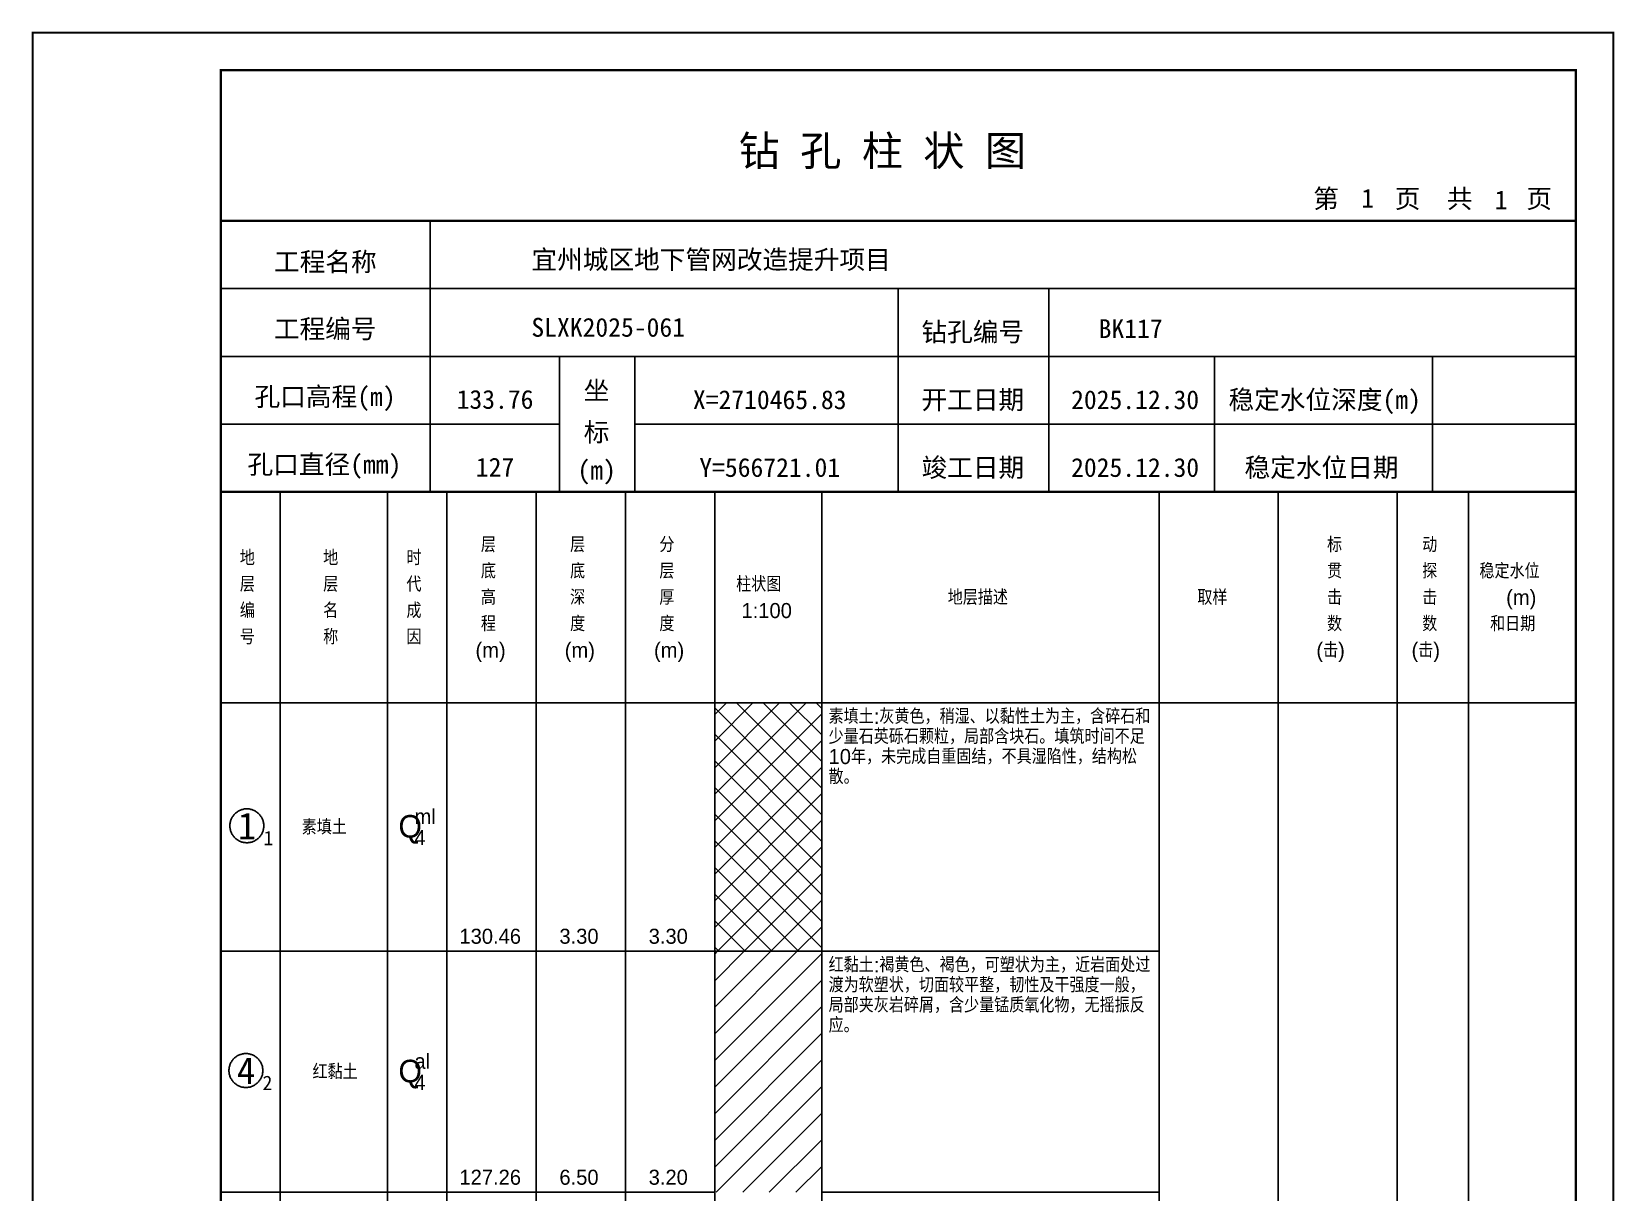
# Model space of a CAD drawing. Header units: millimetres. Extents: x 12489 to 89920, y 4630 to 4927.
# Drawn here: x 37569.3 to 37779.6, y 4772.7 to 4926.8 of the extents above; entities that cross this region are included whole.
import ezdxf
from ezdxf.enums import TextEntityAlignment as Align

# ---------------------------------------------------------------- set-up
doc = ezdxf.new("R2010")
doc.units = ezdxf.units.MM
doc.layers.add('ZZT_TC', color=7, linetype='Continuous')
doc.styles.add('成果图图块', font='', dxfattribs={"height": 2.5})
doc.styles.add('成果图模板', font='')
doc.styles.add('成果图模板标题', font='simhei.ttf')
doc.styles.add('成果图表体', font='Comfont.shx', dxfattribs={"height": 2, "bigfont": 'Hztxt12a.shx'})
doc.styles.get('成果图图块').set_extended_font_data('FangSong_GB2312')
doc.styles.get('成果图模板').set_extended_font_data('FangSong_GB2312')

# ---------------------------------------------------------------- blocks, each defined once
blk = doc.blocks.new('DCBH-1-1-1192', base_point=(0.3, -0.11))
at = {"layer": 'ZZT_TC', "color": 7}
blk.add_polyline3d([(-0.19, 2.31, 0), (-0.3, 2.31, 0), (-0.41, 2.3, 0), (-0.52, 2.29, 0), (-0.63, 2.27, 0), (-0.73, 2.24, 0), (-0.84, 2.21, 0), (-0.95, 2.18, 0), (-1.05, 2.14, 0), (-1.15, 2.09, 0), (-1.25, 2.04, 0), (-1.35, 1.99, 0), (-1.44, 1.93, 0), (-1.53, 1.87, 0), (-1.62, 1.8, 0), (-1.7, 1.73, 0), (-1.78, 1.65, 0), (-1.86, 1.57, 0), (-1.93, 1.49, 0), (-2, 1.4, 0), (-2.06, 1.31, 0), (-2.12, 1.22, 0), (-2.17, 1.12, 0), (-2.22, 1.02, 0), (-2.27, 0.92, 0), (-2.31, 0.82, 0), (-2.34, 0.71, 0), (-2.37, 0.61, 0), (-2.4, 0.5, 0), (-2.41, 0.39, 0), (-2.43, 0.28, 0), (-2.44, 0.17, 0), (-2.44, 0.06, 0), (-2.44, -0.05, 0), (-2.43, -0.16, 0), (-2.41, -0.27, 0), (-2.4, -0.38, 0), (-2.37, -0.49, 0), (-2.34, -0.6, 0), (-2.31, -0.7, 0), (-2.27, -0.8, 0), (-2.22, -0.9, 0), (-2.17, -1, 0), (-2.12, -1.1, 0), (-2.06, -1.19, 0), (-2, -1.28, 0), (-1.93, -1.37, 0), (-1.86, -1.45, 0), (-1.78, -1.53, 0), (-1.7, -1.61, 0), (-1.62, -1.68, 0), (-1.53, -1.75, 0), (-1.44, -1.81, 0), (-1.35, -1.87, 0), (-1.25, -1.93, 0), (-1.15, -1.98, 0), (-1.05, -2.02, 0), (-0.95, -2.06, 0), (-0.84, -2.1, 0), (-0.73, -2.13, 0), (-0.63, -2.15, 0), (-0.52, -2.17, 0), (-0.41, -2.18, 0), (-0.3, -2.19, 0), (-0.19, -2.19, 0), (-0.08, -2.19, 0), (0.03, -2.18, 0), (0.14, -2.17, 0), (0.25, -2.15, 0), (0.36, -2.13, 0), (0.47, -2.1, 0), (0.57, -2.06, 0), (0.67, -2.02, 0), (0.77, -1.98, 0), (0.87, -1.93, 0), (0.97, -1.87, 0), (1.06, -1.81, 0), (1.15, -1.75, 0), (1.24, -1.68, 0), (1.32, -1.61, 0), (1.4, -1.53, 0), (1.48, -1.45, 0), (1.55, -1.37, 0), (1.62, -1.28, 0), (1.68, -1.19, 0), (1.74, -1.1, 0), (1.8, -1, 0), (1.85, -0.9, 0), (1.89, -0.8, 0), (1.93, -0.7, 0), (1.97, -0.6, 0), (2, -0.49, 0), (2.02, -0.38, 0), (2.04, -0.27, 0), (2.05, -0.16, 0), (2.06, -0.05, 0), (2.06, 0.06, 0), (2.06, 0.17, 0), (2.05, 0.28, 0), (2.04, 0.39, 0), (2.02, 0.5, 0), (2, 0.61, 0), (1.97, 0.71, 0), (1.93, 0.82, 0), (1.89, 0.92, 0), (1.85, 1.02, 0), (1.8, 1.12, 0), (1.74, 1.22, 0), (1.68, 1.31, 0), (1.62, 1.4, 0), (1.55, 1.49, 0), (1.48, 1.57, 0), (1.4, 1.65, 0), (1.32, 1.73, 0), (1.24, 1.8, 0), (1.15, 1.87, 0), (1.06, 1.93, 0), (0.97, 1.99, 0), (0.87, 2.04, 0), (0.77, 2.09, 0), (0.67, 2.14, 0), (0.57, 2.18, 0), (0.47, 2.21, 0), (0.36, 2.24, 0), (0.25, 2.27, 0), (0.14, 2.29, 0), (0.03, 2.3, 0), (-0.08, 2.31, 0), (-0.19, 2.31, 0)], dxfattribs=at)
at = {"style": '成果图图块'}
blk.add_text('1', height=3.57, dxfattribs=at).set_placement((-0.16, -1.74), align=Align.CENTER)
blk.add_text('1', height=1.91, dxfattribs=at).set_placement((2.03, -2.53))
blk = doc.blocks.new('DCBH-1-1-1193', base_point=(0.43, -0.11))
at = {"layer": 'ZZT_TC', "color": 7}
blk.add_polyline3d([(-0.19, 2.31, 0), (-0.3, 2.31, 0), (-0.41, 2.3, 0), (-0.52, 2.29, 0), (-0.63, 2.27, 0), (-0.73, 2.24, 0), (-0.84, 2.21, 0), (-0.95, 2.18, 0), (-1.05, 2.14, 0), (-1.15, 2.09, 0), (-1.25, 2.04, 0), (-1.35, 1.99, 0), (-1.44, 1.93, 0), (-1.53, 1.87, 0), (-1.62, 1.8, 0), (-1.7, 1.73, 0), (-1.78, 1.65, 0), (-1.86, 1.57, 0), (-1.93, 1.49, 0), (-2, 1.4, 0), (-2.06, 1.31, 0), (-2.12, 1.22, 0), (-2.17, 1.12, 0), (-2.22, 1.02, 0), (-2.27, 0.92, 0), (-2.31, 0.82, 0), (-2.34, 0.71, 0), (-2.37, 0.61, 0), (-2.4, 0.5, 0), (-2.41, 0.39, 0), (-2.43, 0.28, 0), (-2.44, 0.17, 0), (-2.44, 0.06, 0), (-2.44, -0.05, 0), (-2.43, -0.16, 0), (-2.41, -0.27, 0), (-2.4, -0.38, 0), (-2.37, -0.49, 0), (-2.34, -0.6, 0), (-2.31, -0.7, 0), (-2.27, -0.8, 0), (-2.22, -0.9, 0), (-2.17, -1, 0), (-2.12, -1.1, 0), (-2.06, -1.19, 0), (-2, -1.28, 0), (-1.93, -1.37, 0), (-1.86, -1.45, 0), (-1.78, -1.53, 0), (-1.7, -1.61, 0), (-1.62, -1.68, 0), (-1.53, -1.75, 0), (-1.44, -1.81, 0), (-1.35, -1.87, 0), (-1.25, -1.93, 0), (-1.15, -1.98, 0), (-1.05, -2.02, 0), (-0.95, -2.06, 0), (-0.84, -2.1, 0), (-0.73, -2.13, 0), (-0.63, -2.15, 0), (-0.52, -2.17, 0), (-0.41, -2.18, 0), (-0.3, -2.19, 0), (-0.19, -2.19, 0), (-0.08, -2.19, 0), (0.03, -2.18, 0), (0.14, -2.17, 0), (0.25, -2.15, 0), (0.36, -2.13, 0), (0.47, -2.1, 0), (0.57, -2.06, 0), (0.67, -2.02, 0), (0.77, -1.98, 0), (0.87, -1.93, 0), (0.97, -1.87, 0), (1.06, -1.81, 0), (1.15, -1.75, 0), (1.24, -1.68, 0), (1.32, -1.61, 0), (1.4, -1.53, 0), (1.48, -1.45, 0), (1.55, -1.37, 0), (1.62, -1.28, 0), (1.68, -1.19, 0), (1.74, -1.1, 0), (1.8, -1, 0), (1.85, -0.9, 0), (1.89, -0.8, 0), (1.93, -0.7, 0), (1.97, -0.6, 0), (2, -0.49, 0), (2.02, -0.38, 0), (2.04, -0.27, 0), (2.05, -0.16, 0), (2.06, -0.05, 0), (2.06, 0.06, 0), (2.06, 0.17, 0), (2.05, 0.28, 0), (2.04, 0.39, 0), (2.02, 0.5, 0), (2, 0.61, 0), (1.97, 0.71, 0), (1.93, 0.82, 0), (1.89, 0.92, 0), (1.85, 1.02, 0), (1.8, 1.12, 0), (1.74, 1.22, 0), (1.68, 1.31, 0), (1.62, 1.4, 0), (1.55, 1.49, 0), (1.48, 1.57, 0), (1.4, 1.65, 0), (1.32, 1.73, 0), (1.24, 1.8, 0), (1.15, 1.87, 0), (1.06, 1.93, 0), (0.97, 1.99, 0), (0.87, 2.04, 0), (0.77, 2.09, 0), (0.67, 2.14, 0), (0.57, 2.18, 0), (0.47, 2.21, 0), (0.36, 2.24, 0), (0.25, 2.27, 0), (0.14, 2.29, 0), (0.03, 2.3, 0), (-0.08, 2.31, 0), (-0.19, 2.31, 0)], dxfattribs=at)
at = {"style": '成果图图块'}
blk.add_text('4', height=3.57, dxfattribs=at).set_placement((-0.16, -1.74), align=Align.CENTER)
blk.add_text('2', height=1.91, dxfattribs=at).set_placement((2.03, -2.53))
blk = doc.blocks.new('钻孔柱状图路桥昇龙制图梁世成校核莫家里.dwg115', base_point=(25, 236))
for p, q in [((52.82, 236), (52.82, 272)), ((25, 263), (205, 263)), ((115, 236), (115, 263)), ((135, 236), (135, 263)), ((25, 254), (205, 254)), ((70, 236), (70, 254)), ((80, 236), (80, 254)), ((157, 236), (157, 254)), ((185.95, 236), (185.95, 254)), ((25, 245), (70, 245)), ((80, 245), (205, 245))]:
    blk.add_line(p, q)
for points, const_width in [([(0, 0), (210, 0), (210, 297), (0, 297)], 0.25), ([(25, 5), (205, 5), (205, 292), (25, 292)], 0.3)]:
    blk.add_lwpolyline(points, close=True, dxfattribs=dict(const_width=const_width))
at = {"const_width": 0.3}
for points in [[(25, 272), (205, 272)], [(25, 236), (205, 236)]]:
    blk.add_lwpolyline(points, dxfattribs=at)
for s, height, style, p in [('钻 孔 柱 状 图', 4, '成果图模板标题', (93.8, 279.31)), ('第', 2.5, '成果图模板', (170.12, 273.7)), ('页', 2.5, '成果图模板', (180.96, 273.7)), ('共', 2.5, '成果图模板', (187.88, 273.7)), ('页', 2.5, '成果图模板', (198.44, 273.7)), ('工程名称', 2.5, '成果图模板', (32.07, 265.32)), ('宜州城区地下管网改造提升项目', 2.5, '成果图模板', (66.26, 265.61)), ('工程编号', 2.5, '成果图模板', (32.05, 256.41)), ('SLXK2025-061', 2.5, '成果图模板', (66.26, 256.61)), ('钻孔编号', 2.5, '成果图模板', (118.08, 256)), ('BK117', 2.5, '成果图模板', (141.61, 256.43)), ('孔口高程(m)', 2.5, '成果图模板', (29.48, 247.41)), ('坐', 2.5, '成果图模板', (73.21, 248.24)), ('开工日期', 2.5, '成果图模板', (118.08, 247)), ('稳定水位深度(m)', 2.5, '成果图模板', (158.86, 247)), ('标', 2.5, '成果图模板', (73.21, 242.7)), ('孔口直径(mm)', 2.5, '成果图模板', (28.54, 238.41)), ('(m) ', 2.5, '成果图模板', (72.38, 237.65)), ('竣工日期', 2.5, '成果图模板', (118.08, 238)), ('稳定水位日期', 2.5, '成果图模板', (160.99, 238))]:
    blk.add_text(s, height=height, dxfattribs=dict(style=style)).set_placement(p)
at = {"style": '成果图模板'}
for s, p in [('1', (177.35, 273.74)), ('1', (195.08, 273.53)), ('133.76', (61.43, 247.04)), ('X=2710465.83', (97.92, 247)), ('2025.12.30', (146.46, 247)), ('127', (61.43, 238.04)), ('Y=566721.01', (97.92, 238)), ('2025.12.30', (146.46, 238))]:
    blk.add_text(s, height=2.5, dxfattribs=at).set_placement(p, align=Align.CENTER)

msp = doc.modelspace()

# ---------------------------------------------------------------- hatches: boundary and pattern name
at = {"linetype": 'Continuous'}
h = msp.add_hatch(dxfattribs=at)
h.set_pattern_fill('GKSTT', scale=0.5, style=0, pattern_type=2)
h.set_pattern_definition([(45, (0, 0), (-1.76776695, 1.76776695), []), (135, (0, 0), (-1.76776695, -1.76776695), [])])
h.paths.add_polyline_path([(37660.06, 4804.71), (37674.29, 4804.71), (37674.29, 4837.71), (37660.06, 4837.71)])
h = msp.add_hatch(dxfattribs=at)
h.set_pattern_fill('GKNXT', scale=0.5, style=0, pattern_type=2)
h.set_pattern_definition([(45, (0, 0), (-1.76776695, 1.76776695), [])])
h.paths.add_polyline_path([(37660.06, 4772.71), (37674.29, 4772.71), (37674.29, 4804.71), (37660.06, 4804.71)])

# ---------------------------------------------------------------- linework, layer by layer
at = {"color": 0}
for p, q in [((37594.45, 4837.71), (37602.35, 4837.71)), ((37594.45, 4804.71), (37594.45, 4837.71)), ((37602.35, 4804.71), (37602.35, 4837.71)), ((37594.45, 4804.71), (37602.35, 4804.71)), ((37594.45, 4804.71), (37602.35, 4804.71)), ((37594.45, 4772.71), (37594.45, 4804.71)), ((37602.35, 4772.71), (37602.35, 4804.71)), ((37594.45, 4772.71), (37602.35, 4772.71))]:
    msp.add_line(p, q, dxfattribs=at)
for points in [[(37594.45, 4865.71), (37602.35, 4865.71)], [(37594.45, 4837.71), (37594.45, 4865.71)], [(37602.35, 4837.71), (37602.35, 4865.71)], [(37602.35, 4865.71), (37616.58, 4865.71)], [(37602.35, 4837.71), (37602.35, 4865.71)], [(37616.58, 4837.71), (37616.58, 4865.71)], [(37616.58, 4865.71), (37624.49, 4865.71)], [(37616.58, 4837.71), (37616.58, 4865.71)], [(37624.49, 4837.71), (37624.49, 4865.71)], [(37624.49, 4865.71), (37636.35, 4865.71)], [(37624.49, 4837.71), (37624.49, 4865.71)], [(37636.35, 4837.71), (37636.35, 4865.71)], [(37636.35, 4865.71), (37648.2, 4865.71)], [(37636.35, 4837.71), (37636.35, 4865.71)], [(37648.2, 4837.71), (37648.2, 4865.71)], [(37648.2, 4865.71), (37660.06, 4865.71)], [(37648.2, 4837.71), (37648.2, 4865.71)], [(37660.06, 4837.71), (37660.06, 4865.71)], [(37660.06, 4865.71), (37674.29, 4865.71)], [(37660.06, 4837.71), (37660.06, 4865.71)], [(37674.29, 4837.71), (37674.29, 4865.71)], [(37674.29, 4865.71), (37719.11, 4865.71)], [(37674.29, 4837.71), (37674.29, 4865.71)], [(37719.11, 4837.71), (37719.11, 4865.71)], [(37719.11, 4865.71), (37734.92, 4865.71)], [(37719.11, 4837.71), (37719.11, 4865.71)], [(37734.92, 4837.71), (37734.92, 4865.71)], [(37734.92, 4865.71), (37750.73, 4865.71)], [(37734.92, 4837.71), (37734.92, 4865.71)], [(37750.73, 4837.71), (37750.73, 4865.71)], [(37750.73, 4865.71), (37760.22, 4865.71)], [(37750.73, 4837.71), (37750.73, 4865.71)], [(37760.22, 4837.71), (37760.22, 4865.71)], [(37760.22, 4865.71), (37774.45, 4865.71)], [(37760.22, 4837.71), (37760.22, 4865.71)], [(37774.45, 4837.71), (37774.45, 4865.71)], [(37594.45, 4837.71), (37602.35, 4837.71)], [(37594.45, 4643.71), (37594.45, 4837.71)], [(37594.45, 4837.71), (37602.35, 4837.71)], [(37602.35, 4643.71), (37602.35, 4837.71)], [(37602.35, 4837.71), (37616.58, 4837.71)], [(37602.35, 4643.71), (37602.35, 4837.71)], [(37602.35, 4837.71), (37616.58, 4837.71)], [(37602.35, 4837.71), (37616.58, 4837.71)], [(37602.35, 4804.71), (37602.35, 4837.71)], [(37616.58, 4643.71), (37616.58, 4837.71)], [(37616.58, 4804.71), (37616.58, 4837.71)], [(37616.58, 4837.71), (37624.49, 4837.71)], [(37616.58, 4643.71), (37616.58, 4837.71)], [(37616.58, 4837.71), (37624.49, 4837.71)], [(37616.58, 4837.71), (37624.49, 4837.71)], [(37616.58, 4804.71), (37616.58, 4837.71)], [(37624.49, 4643.71), (37624.49, 4837.71)], [(37624.49, 4804.71), (37624.49, 4837.71)], [(37624.49, 4837.71), (37636.35, 4837.71)], [(37624.49, 4643.71), (37624.49, 4837.71)], [(37624.49, 4837.71), (37636.35, 4837.71)], [(37624.49, 4837.71), (37636.35, 4837.71)], [(37624.49, 4804.71), (37624.49, 4837.71)], [(37636.35, 4643.71), (37636.35, 4837.71)], [(37636.35, 4804.71), (37636.35, 4837.71)], [(37636.35, 4837.71), (37648.2, 4837.71)], [(37636.35, 4643.71), (37636.35, 4837.71)], [(37636.35, 4837.71), (37648.2, 4837.71)], [(37636.35, 4837.71), (37648.2, 4837.71)], [(37636.35, 4804.71), (37636.35, 4837.71)], [(37648.2, 4643.71), (37648.2, 4837.71)], [(37648.2, 4804.71), (37648.2, 4837.71)], [(37648.2, 4837.71), (37660.06, 4837.71)], [(37648.2, 4643.71), (37648.2, 4837.71)], [(37648.2, 4837.71), (37660.06, 4837.71)], [(37648.2, 4837.71), (37660.06, 4837.71)], [(37648.2, 4804.71), (37648.2, 4837.71)], [(37660.06, 4643.71), (37660.06, 4837.71)], [(37660.06, 4804.71), (37660.06, 4837.71)], [(37660.06, 4837.71), (37674.29, 4837.71)], [(37660.06, 4643.71), (37660.06, 4837.71)], [(37660.06, 4837.71), (37674.29, 4837.71)], [(37674.29, 4643.71), (37674.29, 4837.71)], [(37674.29, 4837.71), (37719.11, 4837.71)], [(37674.29, 4643.71), (37674.29, 4837.71)], [(37674.29, 4837.71), (37719.11, 4837.71)], [(37674.29, 4837.71), (37719.11, 4837.71)], [(37674.29, 4804.71), (37674.29, 4837.71)], [(37719.11, 4643.71), (37719.11, 4837.71)], [(37719.11, 4804.71), (37719.11, 4837.71)], [(37719.11, 4837.71), (37734.92, 4837.71)], [(37719.11, 4643.71), (37719.11, 4837.71)], [(37719.11, 4837.71), (37734.92, 4837.71)], [(37734.92, 4643.71), (37734.92, 4837.71)], [(37734.92, 4837.71), (37750.73, 4837.71)], [(37734.92, 4643.71), (37734.92, 4837.71)], [(37734.92, 4837.71), (37750.73, 4837.71)], [(37750.73, 4643.71), (37750.73, 4837.71)], [(37750.73, 4837.71), (37760.22, 4837.71)], [(37750.73, 4643.71), (37750.73, 4837.71)], [(37750.73, 4837.71), (37760.22, 4837.71)], [(37760.22, 4643.71), (37760.22, 4837.71)], [(37760.22, 4837.71), (37774.45, 4837.71)], [(37760.22, 4643.71), (37760.22, 4837.71)], [(37760.22, 4837.71), (37774.45, 4837.71)], [(37774.45, 4643.71), (37774.45, 4837.71)], [(37602.35, 4804.71), (37616.58, 4804.71)], [(37602.35, 4804.71), (37616.58, 4804.71)], [(37602.35, 4772.71), (37602.35, 4804.71)], [(37616.58, 4772.71), (37616.58, 4804.71)], [(37616.58, 4804.71), (37624.49, 4804.71)], [(37616.58, 4804.71), (37624.49, 4804.71)], [(37616.58, 4772.71), (37616.58, 4804.71)], [(37624.49, 4772.71), (37624.49, 4804.71)], [(37624.49, 4804.71), (37636.35, 4804.71)], [(37624.49, 4804.71), (37636.35, 4804.71)], [(37624.49, 4772.71), (37624.49, 4804.71)], [(37636.35, 4772.71), (37636.35, 4804.71)], [(37636.35, 4804.71), (37648.2, 4804.71)], [(37636.35, 4804.71), (37648.2, 4804.71)], [(37636.35, 4772.71), (37636.35, 4804.71)], [(37648.2, 4772.71), (37648.2, 4804.71)], [(37648.2, 4804.71), (37660.06, 4804.71)], [(37648.2, 4804.71), (37660.06, 4804.71)], [(37648.2, 4772.71), (37648.2, 4804.71)], [(37660.06, 4772.71), (37660.06, 4804.71)], [(37674.29, 4804.71), (37719.11, 4804.71)], [(37674.29, 4804.71), (37719.11, 4804.71)], [(37674.29, 4772.71), (37674.29, 4804.71)], [(37719.11, 4772.71), (37719.11, 4804.71)], [(37602.35, 4772.71), (37616.58, 4772.71)], [(37616.58, 4772.71), (37624.49, 4772.71)], [(37624.49, 4772.71), (37636.35, 4772.71)], [(37636.35, 4772.71), (37648.2, 4772.71)], [(37648.2, 4772.71), (37660.06, 4772.71)], [(37674.29, 4772.71), (37719.11, 4772.71)]]:
    msp.add_lwpolyline(points, dxfattribs=at)
at = {"color": 7, "flags": 128}
msp.add_lwpolyline([(37660.06, 4804.71), (37674.29, 4804.71)], dxfattribs=at)

# ---------------------------------------------------------------- block references
for name, p in [('钻孔柱状图路桥昇龙制图梁世成校核莫家里.dwg115', (37594.45, 4865.71)), ('DCBH-1-1-1192', (37598.4, 4821.21)), ('DCBH-1-1-1193', (37598.4, 4788.71))]:
    msp.add_blockref(name, p)

# ---------------------------------------------------------------- texts
at = {"color": 0, "style": '成果图表体'}
for s, height, p in [('层', 2, (37629, 4857.71)), ('层', 2, (37640.85, 4857.71)), ('分', 2, (37652.71, 4857.71)), ('标', 2, (37741.41, 4857.71)), ('动', 2, (37754.05, 4857.71)), ('地', 2, (37596.98, 4855.96)), ('地', 2, (37608.05, 4855.96)), ('时', 2, (37619.11, 4855.96)), ('底', 2, (37629, 4854.21)), ('底', 2, (37640.85, 4854.21)), ('层', 2, (37652.71, 4854.21)), ('贯', 2, (37741.41, 4854.21)), ('探', 2, (37754.05, 4854.21)), ('稳定水位', 2, (37761.65, 4854.21)), ('层', 2, (37596.98, 4852.46)), ('层', 2, (37608.05, 4852.46)), ('代', 2, (37619.11, 4852.46)), ('高', 2, (37629, 4850.71)), ('深', 2, (37640.85, 4850.71)), ('厚', 2, (37652.71, 4850.71)), ('柱状图', 2, (37662.91, 4852.46)), ('地层描述', 2, (37691.02, 4850.71)), ('取样', 2, (37724.18, 4850.71)), ('击', 2, (37741.41, 4850.71)), ('击', 2, (37754.05, 4850.71)), ('(m)', 2, (37765.2, 4850.71)), ('编', 2, (37596.98, 4848.96)), ('名', 2, (37608.05, 4848.96)), ('成', 2, (37619.11, 4848.96)), ('1:100', 2, (37663.62, 4848.96)), ('程', 2, (37629, 4847.21)), ('度', 2, (37640.85, 4847.21)), ('度', 2, (37652.71, 4847.21)), ('数', 2, (37741.41, 4847.21)), ('数', 2, (37754.05, 4847.21)), ('和日期', 2, (37763.07, 4847.21)), ('号', 2, (37596.98, 4845.46)), ('称', 2, (37608.05, 4845.46)), ('因', 2, (37619.11, 4845.46)), ('(m)', 2, (37628.28, 4843.71)), ('(m)', 2, (37640.14, 4843.71)), ('(m)', 2, (37652, 4843.71)), ('(击)', 2, (37739.99, 4843.71)), ('(击)', 2, (37752.63, 4843.71)), ('ml', 2, (37620.18, 4821.61)), ('素填土', 2, (37605.2, 4820.21)), ('Q', 3, (37618.05, 4819.81)), ('4', 2, (37620.18, 4818.81)), ('130.46', 2, (37626.15, 4805.71)), ('3.30', 2, (37639.43, 4805.71)), ('3.30', 2, (37651.29, 4805.71)), ('红黏土', 2, (37606.63, 4787.71)), ('Q', 3, (37618.05, 4787.31)), ('al', 2, (37620.18, 4789.11)), ('4', 2, (37620.18, 4786.31)), ('127.26', 2, (37626.15, 4773.71)), ('6.50', 2, (37639.43, 4773.71)), ('3.20', 2, (37651.29, 4773.71))]:
    msp.add_text(s, height=height, dxfattribs=at).set_placement(p)
at = {"color": 0, "char_height": 2, "width": 43.0292, "attachment_point": 1, "line_spacing_factor": 0.8, "style": '成果图表体'}
for s, insert in [('素填土:灰黄色，稍湿、以黏性土为主，含碎石和少量石英砾石颗粒，局部含块石。填筑时间不足10年，未完成自重固结，不具湿陷性，结构松散。', (37675.19, 4836.91)), ('红黏土:褐黄色、褐色，可塑状为主，近岩面处过渡为软塑状，切面较平整，韧性及干强度一般，局部夹灰岩碎屑，含少量锰质氧化物，无摇振反应。', (37675.19, 4803.91))]:
    msp.add_mtext(s, dxfattribs=dict(at, insert=insert))

doc.saveas('drawing.dxf')
